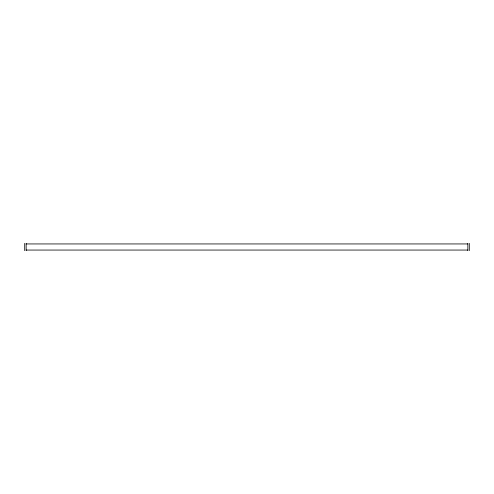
<?xml version="1.0" encoding="UTF-8"?>
<svg xmlns="http://www.w3.org/2000/svg" width="494" height="494" viewBox="0 0 494 494"><rect width="100%" height="100%" fill="white"/><g stroke="black" fill="none" stroke-linecap="round" stroke-linejoin="round"><path stroke-width="0.74" d="M26.151 243.943L467.849 243.943M26.151 250.057L467.849 250.057M469.3 243.369L469.3 250.631M467.849 243.369L467.849 250.631M26.151 243.369L26.151 250.631M24.7 243.369L24.7 250.631"/></g></svg>
